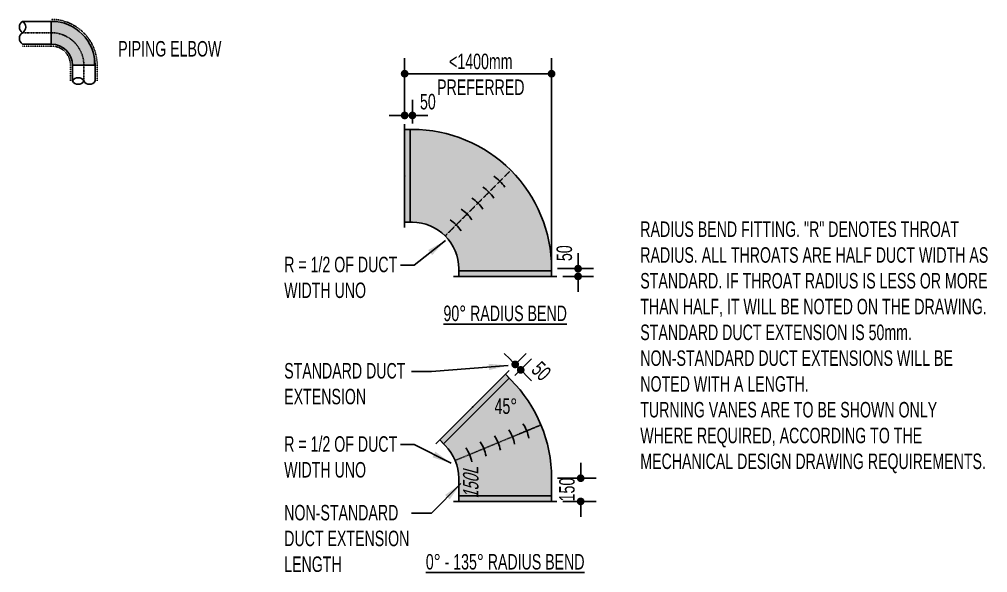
# Model space of a CAD drawing. Header units: millimetres. Extents: x 141 to 153906, y 19826 to 64501.
# Drawn here: x 9944 to 16205, y 36984 to 40560 of the extents above; entities that cross this region are included whole.
import ezdxf
from ezdxf.enums import TextEntityAlignment as Align

# ---------------------------------------------------------------- set-up
doc = ezdxf.new("R2010")
doc.units = ezdxf.units.MM
doc.linetypes.add('Ins', pattern=[1, 0.5, -0.5])
doc.linetypes.add('Vsdd', pattern=[3.55, 1.5, -0.85, 0.35, -0.85])
for name, color, linetype in [('Hvac-Dim', 7, 'Continuous'), ('Hvac-Legend', 7, 'Continuous'), ('Hvac-Notes', 7, 'Continuous'), ('Hvacduct-fa', 82, 'Continuous'), ('Hvacduct-fa-Shading', 83, 'Continuous'), ('Hvacduct-sa', 160, 'Continuous'), ('Hvacduct-sa-Shading', 163, 'Continuous'), ('HvacDuctText', 7, 'Continuous'), ('Hvacpipe', 7, 'Continuous'), ('Hvacpipeins', 7, 'Continuous'), ('Hvacshading', 254, 'Continuous')]:
    doc.layers.add(name, color=color, linetype=linetype)
doc.styles.add('Arial', font='ARIALN.TTF', dxfattribs={"width": 0.8})
doc.styles.add('Arial Narrow_1', font='ARIALN.TTF', dxfattribs={"height": 250})
doc.dimstyles.new('ISO-25', dxfattribs={"dimtxt": 2.5, "dimasz": 2.5, "dimexe": 1.25, "dimexo": 0.625, "dimtad": 1, "dimtxsty": 'Standard', "dimcen": 2.5, "dimadec": 0, "dimazin": 0, "dimtfac": 1, "dimtmove": 0, "dimatfit": 3, "dimfxl": 1, "dimarcsym": 0})
doc.dimstyles.new('Standard 100', dxfattribs={"dimscale": 50, "dimtxt": 2, "dimasz": 1, "dimexe": 2, "dimexo": 0.63, "dimgap": 0.63, "dimtad": 1, "dimdec": 0, "dimrnd": 5, "dimzin": 0, "dimdsep": 46, "dimtxsty": 'Arial', "dimblk": 'DOT', "dimcen": 0.09, "dimclrd": 1, "dimclre": 1, "dimclrt": 256, "dimadec": 0, "dimazin": 0, "dimtfac": 1, "dimtdec": 0, "dimtofl": 0, "dimtmove": 0, "dimatfit": 3, "dimfxl": 1, "dimtolj": 1, "dimtzin": 0, "dimarcsym": 0})

# ---------------------------------------------------------------- blocks, each defined once
blk = doc.blocks.new('6564')
at = {"layer": 'Hvacduct-fa', "color": 8, "linetype": 'Continuous'}
blk.add_arc((-493.9, 106.1), 250, 33.48431, 56.55823, dxfattribs=at)
blk = doc.blocks.new('AC6573')
at = {"layer": 'Hvacduct-fa-Shading', "linetype": 'Continuous'}
blk.add_hatch(color=83, dxfattribs=at).paths.add_polyline_path([(-950, -600), (-950, -650), (-350, -650), (-350, -600, -0.414214), (-50, -300), (0, -300), (0, 300), (-50, 300, 0.414214)])
blk.add_point((-650, -650))
at = {"layer": 'Hvacduct-fa', "color": 8, "linetype": 'Continuous', "flags": 128}
for points in [[(0, 335), (0, 300), (-35, 300), (-35, -300), (0, -300), (0, -335)], [(-315, -650), (-350, -650), (-350, -615), (-950, -615), (-950, -650), (-985, -650)]]:
    blk.add_lwpolyline(points, dxfattribs=at)
at = {"layer": 'Hvacduct-fa', "color": 82, "linetype": 'Continuous', "flags": 128}
blk.add_lwpolyline([(-950, -600), (-950, -650), (-350, -650), (-350, -600, -0.414214), (-50, -300), (0, -300), (0, 300), (-50, 300, 0.414214), (-950, -600)], format="xyb", close=True, dxfattribs=at)
at = {"layer": 'Hvacduct-fa', "color": 8, "linetype": 'Ins', "flags": 128}
blk.add_lwpolyline([(-262.1, -387.9), (-686.4, 36.4)], dxfattribs=at)
at = {"layer": 'Hvacduct-fa', "color": 8, "linetype": 'Continuous', "rotation": 90}
for p in [(-332.8, 282.8), (-262.1, 212.1), (-191.4, 141.4), (-120.7, 70.7), (-50, 0)]:
    blk.add_blockref('6564', p, dxfattribs=at)
blk = doc.blocks.new('_Dot')
at = {"color": 0, "linetype": 'ByBlock', "lineweight": -2}
blk.add_line((-0.5, 0), (-1, 0), dxfattribs=at)
at = {"color": 0, "linetype": 'ByBlock', "const_width": 0.5}
blk.add_lwpolyline([(-0.25, 0, 1), (0.25, 0, 1)], format="xyb", close=True, dxfattribs=at)
blk = doc.blocks.new('*D310')
at = {"layer": 'Defpoints', "color": 0, "transparency": 16777216}
for p in [(13385.6, 40208.8), (12435.6, 39883.7), (13385.6, 38898.7)]:
    blk.add_point(p, dxfattribs=at)
at = {"layer": 'Hvac-Dim', "color": 1, "lineweight": -2, "transparency": 16777216}
for p, q in [((12435.6, 39921.2), (12435.6, 40308.8)), ((13385.6, 38936.2), (13385.6, 40308.8)), ((12485.6, 40208.8), (13335.6, 40208.8))]:
    blk.add_line(p, q, dxfattribs=at)
at = {"layer": 'Hvac-Dim', "color": 1, "lineweight": -2, "transparency": 16777216, "xscale": 50, "yscale": 50, "zscale": 50, "rotation": 180}
blk.add_blockref('_Dot', (12435.6, 40208.8), dxfattribs=at)
at = {"layer": 'Hvac-Dim', "color": 1, "lineweight": -2, "transparency": 16777216, "xscale": 50, "yscale": 50, "zscale": 50}
blk.add_blockref('_Dot', (13385.6, 40208.8), dxfattribs=at)
at = {"layer": 'Hvac-Dim', "transparency": 16777216, "insert": (12928.1, 40205), "char_height": 100, "attachment_point": 5, "style": 'Arial'}
blk.add_mtext('\\A1;\\A1;<1400mm\\PPREFERRED', dxfattribs=at)
blk = doc.blocks.new('*D311')
at = {"layer": 'Defpoints', "color": 0, "transparency": 16777216}
for p in [(12435.6, 39883.7), (12485.6, 39939.1), (12485.6, 39848.7)]:
    blk.add_point(p, dxfattribs=at)
at = {"layer": 'Hvac-Dim', "color": 1, "lineweight": -2, "transparency": 16777216}
for p, q in [((12435.6, 39921.2), (12435.6, 40039.1)), ((12485.6, 39886.2), (12485.6, 40039.1)), ((12385.6, 39939.1), (12335.6, 39939.1)), ((12535.6, 39939.1), (12585.6, 39939.1))]:
    blk.add_line(p, q, dxfattribs=at)
at = {"layer": 'Hvac-Dim', "color": 1, "lineweight": -2, "transparency": 16777216, "xscale": 50, "yscale": 50, "zscale": 50}
blk.add_blockref('_Dot', (12435.6, 39939.1), dxfattribs=at)
at = {"layer": 'Hvac-Dim', "color": 1, "lineweight": -2, "transparency": 16777216, "xscale": 50, "yscale": 50, "zscale": 50, "rotation": 180}
blk.add_blockref('_Dot', (12485.6, 39939.1), dxfattribs=at)
at = {"layer": 'Hvac-Dim', "transparency": 16777216, "insert": (12585.6, 40027.6), "char_height": 100, "attachment_point": 5, "style": 'Arial'}
blk.add_mtext('\\A1;50', dxfattribs=at)
blk = doc.blocks.new('*D312')
at = {"layer": 'Defpoints', "color": 0, "transparency": 16777216}
for p in [(13385.6, 38948.7), (13556.9, 38948.7), (13420.6, 38898.7)]:
    blk.add_point(p, dxfattribs=at)
at = {"layer": 'Hvac-Dim', "color": 1, "lineweight": -2, "transparency": 16777216}
for p, q in [((13556.9, 38998.7), (13556.9, 39048.7)), ((13423.1, 38948.7), (13656.9, 38948.7)), ((13458.1, 38898.7), (13656.9, 38898.7)), ((13556.9, 38848.7), (13556.9, 38798.7))]:
    blk.add_line(p, q, dxfattribs=at)
at = {"layer": 'Hvac-Dim', "color": 1, "lineweight": -2, "transparency": 16777216, "xscale": 50, "yscale": 50, "zscale": 50}
for p, rotation in [((13556.9, 38948.7), 270), ((13556.9, 38898.7), 90)]:
    blk.add_blockref('_Dot', p, dxfattribs=dict(at, rotation=rotation))
at = {"layer": 'Hvac-Dim', "transparency": 16777216, "insert": (13468.3, 39048.7), "char_height": 100, "attachment_point": 5, "rotation": 90, "style": 'Arial'}
blk.add_mtext('\\A1;50', dxfattribs=at)
blk = doc.blocks.new('*D317')
at = {"layer": 'Defpoints', "color": 0, "transparency": 16777216}
for p in [(13111.4, 38290.5), (13185.9, 38294.3), (13122, 38230.4)]:
    blk.add_point(p, dxfattribs=at)
at = {"layer": 'Hvac-Dim', "color": 1, "lineweight": -2, "transparency": 16777216}
for p, q in [((13115.2, 38365.1), (13079.8, 38400.4)), ((13137.9, 38317), (13221.3, 38400.4)), ((13148.5, 38256.9), (13256.6, 38365.1)), ((13221.3, 38259), (13256.6, 38223.6))]:
    blk.add_line(p, q, dxfattribs=at)
at = {"layer": 'Hvac-Dim', "color": 1, "lineweight": -2, "transparency": 16777216, "xscale": 50, "yscale": 50, "zscale": 50}
for p, rotation in [((13150.5, 38329.7), 315.000000000003), ((13185.9, 38294.3), 135.000000000003)]:
    blk.add_blockref('_Dot', p, dxfattribs=dict(at, rotation=rotation))
at = {"layer": 'Hvac-Dim', "transparency": 16777216, "insert": (13319.2, 38286.2), "char_height": 100, "attachment_point": 5, "rotation": 315, "style": 'Arial'}
blk.add_mtext('\\A1;50', dxfattribs=at)
blk = doc.blocks.new('6AE4')
at = {"layer": 'Hvacduct-sa', "color": 8, "linetype": 'Continuous'}
blk.add_arc((-366.9, -285.7), 250, 55.98431, 79.05823, dxfattribs=at)
blk = doc.blocks.new('*D347')
at = {"layer": 'Defpoints', "color": 0, "transparency": 16777216}
for p in [(13385.6, 37594), (13573.8, 37594), (13420.6, 37444)]:
    blk.add_point(p, dxfattribs=at)
at = {"layer": 'Hvac-Dim', "color": 1, "lineweight": -2, "transparency": 16777216}
for p, q in [((13573.8, 37644), (13573.8, 37694)), ((13423.1, 37594), (13673.8, 37594)), ((13458.1, 37444), (13673.8, 37444)), ((13573.8, 37394), (13573.8, 37344))]:
    blk.add_line(p, q, dxfattribs=at)
at = {"layer": 'Hvac-Dim', "color": 1, "lineweight": -2, "transparency": 16777216, "xscale": 50, "yscale": 50, "zscale": 50}
for p, rotation in [((13573.8, 37594), 270), ((13573.8, 37444), 90)]:
    blk.add_blockref('_Dot', p, dxfattribs=dict(at, rotation=rotation))
at = {"layer": 'Hvac-Dim', "transparency": 16777216, "insert": (13485.3, 37520.7), "char_height": 100, "attachment_point": 5, "rotation": 90, "style": 'Arial'}
blk.add_mtext('\\A1;150', dxfattribs=at)

msp = doc.modelspace()

# ---------------------------------------------------------------- hatches: boundary and pattern name
at = {"layer": 'Hvacduct-sa-Shading', "linetype": 'Continuous'}
msp.add_hatch(color=163, dxfattribs=at).paths.add_polyline_path([(13122, 38230.4), (13086.6, 38265.8), (12662.4, 37841.5), (12697.7, 37806.2, -0.198912), (12785.6, 37594), (12785.6, 37444), (13385.6, 37444), (13385.6, 37594, 0.198912)])

# ---------------------------------------------------------------- linework, layer by layer
msp.add_point((12874.5, 38053.6, 635))
at = {"layer": 'Hvacduct-sa', "color": 8, "linetype": 'Continuous', "elevation": 635, "flags": 128}
for points in [[(12637.6, 37816.8), (12662.4, 37841.5), (12687.1, 37816.8), (13111.4, 38241), (13086.6, 38265.8), (13111.4, 38290.5)], [(13420.6, 37444), (13385.6, 37444), (13385.6, 37479), (12785.6, 37479), (12785.6, 37444), (12750.6, 37444)]]:
    msp.add_lwpolyline(points, dxfattribs=at)
at = {"layer": 'Hvacduct-sa', "color": 160, "linetype": 'Continuous', "elevation": 635, "flags": 128}
msp.add_lwpolyline([(13122, 38230.4), (13086.6, 38265.8), (12662.4, 37841.5), (12697.7, 37806.2, -0.198912), (12785.6, 37594), (12785.6, 37444), (13385.6, 37444), (13385.6, 37594, 0.198912), (13122, 38230.4)], format="xyb", close=True, dxfattribs=at)
at = {"layer": 'Hvacduct-sa', "color": 8, "linetype": 'Ins', "elevation": 635, "flags": 128}
msp.add_lwpolyline([(12762.7, 37708.8), (13317.1, 37938.4)], dxfattribs=at)
at = {"layer": 'Hvacpipe', "color": 84, "linetype": 'Continuous'}
for p, q in [((10150.5, 40547.4, 73.4), (9965.1, 40547.4, 73.4)), ((10150.5, 40547.4, 73.4), (10150.5, 40400.7, 73.4)), ((10150.5, 40400.7, 73.4), (10150.5, 40547.4, 73.4)), ((9965.1, 40400.7, 73.4), (10150.5, 40400.7, 73.4)), ((10434.5, 40263.4, 73.4), (10287.7, 40263.4, 73.4)), ((10287.7, 40263.4, 73.4), (10287.7, 40161.8, 73.4)), ((10287.7, 40263.4, 73.4), (10434.5, 40263.4, 73.4)), ((10434.5, 40161.8, 73.4), (10434.5, 40263.4, 73.4))]:
    msp.add_line(p, q, dxfattribs=at)
at = {"layer": 'Hvacpipe', "color": 8, "linetype": 'Vsdd'}
for p, q in [((10150.5, 40474.1, 73.4), (9965.1, 40474.1, 73.4)), ((10361.1, 40263.4, 73.4), (10361.1, 40161.8, 73.4))]:
    msp.add_line(p, q, dxfattribs=at)
at = {"layer": 'Hvacpipe', "color": 84, "linetype": 'Continuous'}
for centre, radius, start, end in [((9986.8, 40510.7, 73.4), 42.6, 120.57136, 239.42864), ((9943.4, 40510.7, 73.4), 42.6, 300.57136, 59.42864), ((10150.5, 40263.4, 73.4), 284, 0, 90), ((9986.8, 40437.4, 73.4), 42.6, 120.57136, 239.42864), ((10150.5, 40263.4, 73.4), 137.2, 0, 90), ((10324.4, 40140.1, 73.4), 42.6, 30.57136, 149.42864), ((10324.4, 40183.5, 73.4), 42.6, 210.57136, 329.42864), ((10397.8, 40183.5, 73.4), 42.6, 210.57136, 329.42864)]:
    msp.add_arc(centre, radius, start, end, dxfattribs=at)
at = {"layer": 'Hvacpipe', "color": 8, "linetype": 'Vsdd'}
msp.add_arc((10150.5, 40263.4, 73.4), 210.6, 0, 90, dxfattribs=at)
at = {"layer": 'Hvacpipe', "color": 84, "linetype": 'Continuous'}
msp.add_point((10150.5, 40474.1, 73.4), dxfattribs=at)
msp.add_point((10150.5, 40474.1, 73.4), dxfattribs=at)
at = {"layer": 'Hvacpipeins', "color": 230, "linetype": 'Ins'}
for p, q in [((9965.1, 40387.9, 73.4), (10150.5, 40387.9, 73.4)), ((10275, 40263.4, 73.4), (10275, 40161.8, 73.4)), ((10447.2, 40161.8, 73.4), (10447.2, 40263.4, 73.4))]:
    msp.add_line(p, q, dxfattribs=at)
for radius in [296.7, 124.5]:
    msp.add_arc((10150.5, 40263.4, 73.4), radius, 0, 90, dxfattribs=at)
at = {"layer": 'Hvacshading', "color": 83, "linetype": 'Continuous'}
for points in [[(10150.5, 40400.7, 73.4), (10150.5, 40547.4, 73.4), (10156.3, 40400.6, 73.4)], [(10156.3, 40400.6, 73.4), (10150.5, 40547.4, 73.4), (10156.3, 40547.3, 73.4)], [(10156.3, 40400.6, 73.4), (10156.3, 40547.3, 73.4), (10158.9, 40400.4, 73.4)], [(10158.9, 40400.4, 73.4), (10156.3, 40547.3, 73.4), (10158.9, 40547.3, 73.4)], [(10158.9, 40400.4, 73.4), (10158.9, 40547.3, 73.4), (10162.1, 40400.2, 73.4)], [(10162.1, 40400.2, 73.4), (10158.9, 40547.3, 73.4), (10162.1, 40547.2, 73.4)], [(10162.1, 40400.2, 73.4), (10162.1, 40547.2, 73.4), (10167.3, 40399.6, 73.4)], [(10167.3, 40399.6, 73.4), (10162.1, 40547.2, 73.4), (10167.3, 40546.9, 73.4)], [(10167.3, 40399.6, 73.4), (10167.3, 40546.9, 73.4), (10167.9, 40399.6, 73.4)], [(10167.9, 40399.6, 73.4), (10167.3, 40546.9, 73.4), (10167.9, 40546.9, 73.4)], [(10167.9, 40399.6, 73.4), (10167.9, 40546.9, 73.4), (10173.7, 40398.7, 73.4)], [(10173.7, 40398.7, 73.4), (10167.9, 40546.9, 73.4), (10173.7, 40546.5, 73.4)], [(10173.7, 40398.7, 73.4), (10173.7, 40546.5, 73.4), (10175.7, 40398.3, 73.4)], [(10175.7, 40398.3, 73.4), (10173.7, 40546.5, 73.4), (10175.7, 40546.3, 73.4)], [(10175.7, 40398.3, 73.4), (10175.7, 40546.3, 73.4), (10179.4, 40397.6, 73.4)], [(10179.4, 40397.6, 73.4), (10175.7, 40546.3, 73.4), (10179.4, 40545.9, 73.4)], [(10179.4, 40397.6, 73.4), (10179.4, 40545.9, 73.4), (10184.1, 40396.5, 73.4)], [(10184.1, 40396.5, 73.4), (10179.4, 40545.9, 73.4), (10184.1, 40545.4, 73.4)], [(10184.1, 40396.5, 73.4), (10184.1, 40545.4, 73.4), (10185.1, 40396.2, 73.4)], [(10185.1, 40396.2, 73.4), (10184.1, 40545.4, 73.4), (10185.1, 40545.3, 73.4)], [(10185.1, 40396.2, 73.4), (10185.1, 40545.3, 73.4), (10190.7, 40394.7, 73.4)], [(10190.7, 40394.7, 73.4), (10185.1, 40545.3, 73.4), (10190.7, 40544.6, 73.4)], [(10190.7, 40394.7, 73.4), (10190.7, 40544.6, 73.4), (10192.4, 40394.1, 73.4)], [(10192.4, 40394.1, 73.4), (10190.7, 40544.6, 73.4), (10192.4, 40544.3, 73.4)], [(10192.4, 40394.1, 73.4), (10192.4, 40544.3, 73.4), (10196.2, 40392.8, 73.4)], [(10196.2, 40392.8, 73.4), (10192.4, 40544.3, 73.4), (10196.2, 40543.7, 73.4)], [(10196.2, 40392.8, 73.4), (10196.2, 40543.7, 73.4), (10200.7, 40391.1, 73.4)], [(10200.7, 40391.1, 73.4), (10196.2, 40543.7, 73.4), (10200.7, 40543, 73.4)], [(10200.7, 40391.1, 73.4), (10200.7, 40543, 73.4), (10201.7, 40390.8, 73.4)], [(10201.7, 40390.8, 73.4), (10200.7, 40543, 73.4), (10201.7, 40542.8, 73.4)], [(10201.7, 40390.8, 73.4), (10201.7, 40542.8, 73.4), (10207, 40388.5, 73.4)], [(10207, 40388.5, 73.4), (10201.7, 40542.8, 73.4), (10207, 40541.7, 73.4)], [(10207, 40388.5, 73.4), (10207, 40541.7, 73.4), (10209, 40387.6, 73.4)], [(10209, 40387.6, 73.4), (10207, 40541.7, 73.4), (10209, 40541.3, 73.4)], [(10209, 40387.6, 73.4), (10209, 40541.3, 73.4), (10212.3, 40386, 73.4)], [(10212.3, 40386, 73.4), (10209, 40541.3, 73.4), (10212.3, 40540.6, 73.4)], [(10212.3, 40386, 73.4), (10212.3, 40540.6, 73.4), (10217.2, 40383.4, 73.4)], [(10217.2, 40383.4, 73.4), (10212.3, 40540.6, 73.4), (10217.2, 40539.5, 73.4)], [(10217.2, 40383.4, 73.4), (10217.2, 40539.5, 73.4), (10217.4, 40383.2, 73.4)], [(10217.4, 40383.2, 73.4), (10217.2, 40539.5, 73.4), (10217.4, 40539.4, 73.4)], [(10217.4, 40383.2, 73.4), (10217.4, 40539.4, 73.4), (10222.5, 40380.3, 73.4)], [(10222.5, 40380.3, 73.4), (10217.4, 40539.4, 73.4), (10222.5, 40538.1, 73.4)], [(10222.5, 40380.3, 73.4), (10222.5, 40538.1, 73.4), (10225.4, 40378.4, 73.4)], [(10225.4, 40378.4, 73.4), (10222.5, 40538.1, 73.4), (10225.4, 40537.4, 73.4)], [(10225.4, 40378.4, 73.4), (10225.4, 40537.4, 73.4), (10227.4, 40377.1, 73.4)], [(10227.4, 40377.1, 73.4), (10225.4, 40537.4, 73.4), (10227.4, 40536.8, 73.4)], [(10227.4, 40377.1, 73.4), (10227.4, 40536.8, 73.4), (10232.1, 40373.8, 73.4)], [(10232.1, 40373.8, 73.4), (10227.4, 40536.8, 73.4), (10232.1, 40535.4, 73.4)], [(10232.1, 40373.8, 73.4), (10232.1, 40535.4, 73.4), (10233.4, 40372.7, 73.4)], [(10233.4, 40372.7, 73.4), (10232.1, 40535.4, 73.4), (10233.4, 40535.1, 73.4)], [(10233.4, 40372.7, 73.4), (10233.4, 40535.1, 73.4), (10236.7, 40370.2, 73.4)], [(10236.7, 40370.2, 73.4), (10233.4, 40535.1, 73.4), (10236.7, 40534, 73.4)], [(10236.7, 40370.2, 73.4), (10236.7, 40534, 73.4), (10241.2, 40366.5, 73.4)], [(10241.2, 40366.5, 73.4), (10236.7, 40534, 73.4), (10241.2, 40532.6, 73.4)], [(10241.2, 40366.5, 73.4), (10241.2, 40532.6, 73.4), (10241.5, 40366.2, 73.4)], [(10241.5, 40366.2, 73.4), (10241.2, 40532.6, 73.4), (10241.5, 40532.5, 73.4)], [(10241.5, 40366.2, 73.4), (10241.5, 40532.5, 73.4), (10245.5, 40362.5, 73.4)], [(10245.5, 40362.5, 73.4), (10241.5, 40532.5, 73.4), (10245.5, 40531.1, 73.4)], [(10245.5, 40362.5, 73.4), (10245.5, 40531.1, 73.4), (10249.4, 40358.6, 73.4)], [(10249.4, 40358.6, 73.4), (10245.5, 40531.1, 73.4), (10249.4, 40529.7, 73.4)], [(10249.4, 40358.6, 73.4), (10249.4, 40529.7, 73.4), (10249.6, 40358.4, 73.4)], [(10249.6, 40358.4, 73.4), (10249.4, 40529.7, 73.4), (10249.6, 40529.6, 73.4)], [(10249.6, 40358.4, 73.4), (10249.6, 40529.6, 73.4), (10253.5, 40354.1, 73.4)], [(10253.5, 40354.1, 73.4), (10249.6, 40529.6, 73.4), (10253.5, 40528.1, 73.4)], [(10253.5, 40354.1, 73.4), (10253.5, 40528.1, 73.4), (10257.2, 40349.7, 73.4)], [(10257.2, 40349.7, 73.4), (10253.5, 40528.1, 73.4), (10257.2, 40526.6, 73.4)], [(10257.2, 40349.7, 73.4), (10257.2, 40526.6, 73.4), (10257.3, 40349.7, 73.4)], [(10257.3, 40349.7, 73.4), (10257.2, 40526.6, 73.4), (10257.3, 40526.6, 73.4)], [(10257.3, 40349.7, 73.4), (10257.3, 40526.6, 73.4), (10260.8, 40345, 73.4)], [(10260.8, 40345, 73.4), (10257.3, 40526.6, 73.4), (10260.8, 40525.1, 73.4)], [(10260.8, 40345, 73.4), (10260.8, 40525.1, 73.4), (10264.2, 40340.3, 73.4)], [(10264.2, 40340.3, 73.4), (10260.8, 40525.1, 73.4), (10264.2, 40523.7, 73.4)], [(10264.2, 40340.3, 73.4), (10264.2, 40523.7, 73.4), (10265, 40339.1, 73.4)], [(10265, 40339.1, 73.4), (10264.2, 40523.7, 73.4), (10265, 40523.3, 73.4)], [(10265, 40339.1, 73.4), (10265, 40523.3, 73.4), (10267.4, 40335.4, 73.4)], [(10267.4, 40335.4, 73.4), (10265, 40523.3, 73.4), (10267.4, 40522.2, 73.4)], [(10267.4, 40335.4, 73.4), (10267.4, 40522.2, 73.4), (10270.3, 40330.4, 73.4)], [(10270.3, 40330.4, 73.4), (10267.4, 40522.2, 73.4), (10270.3, 40520.9, 73.4)], [(10270.3, 40330.4, 73.4), (10270.3, 40520.9, 73.4), (10272.6, 40326, 73.4)], [(10272.6, 40326, 73.4), (10270.3, 40520.9, 73.4), (10272.6, 40519.8, 73.4)], [(10272.6, 40326, 73.4), (10272.6, 40519.8, 73.4), (10273, 40325.2, 73.4)], [(10273, 40325.2, 73.4), (10272.6, 40519.8, 73.4), (10273, 40519.6, 73.4)], [(10273, 40325.2, 73.4), (10273, 40519.6, 73.4), (10275.6, 40320, 73.4)], [(10275.6, 40320, 73.4), (10273, 40519.6, 73.4), (10275.6, 40518.4, 73.4)], [(10275.6, 40320, 73.4), (10275.6, 40518.4, 73.4), (10277.8, 40314.6, 73.4)], [(10277.8, 40314.6, 73.4), (10275.6, 40518.4, 73.4), (10277.8, 40517.3, 73.4)], [(10277.8, 40314.6, 73.4), (10277.8, 40517.3, 73.4), (10279.9, 40309.2, 73.4)], [(10279.9, 40309.2, 73.4), (10277.8, 40517.3, 73.4), (10279.9, 40516.2, 73.4)], [(10279.9, 40309.2, 73.4), (10279.9, 40516.2, 73.4), (10280.2, 40308.3, 73.4)], [(10280.2, 40308.3, 73.4), (10279.9, 40516.2, 73.4), (10280.2, 40516.1, 73.4)], [(10280.2, 40308.3, 73.4), (10280.2, 40516.1, 73.4), (10281.7, 40303.6, 73.4)], [(10281.7, 40303.6, 73.4), (10280.2, 40516.1, 73.4), (10281.7, 40515.3, 73.4)], [(10281.7, 40303.6, 73.4), (10281.7, 40515.3, 73.4), (10283.3, 40298, 73.4)], [(10283.3, 40298, 73.4), (10281.7, 40515.3, 73.4), (10283.3, 40514.4, 73.4)], [(10283.3, 40298, 73.4), (10283.3, 40514.4, 73.4), (10284.7, 40292.3, 73.4)], [(10284.7, 40292.3, 73.4), (10283.3, 40514.4, 73.4), (10284.7, 40513.7, 73.4)], [(10284.7, 40292.3, 73.4), (10284.7, 40513.7, 73.4), (10285.8, 40286.6, 73.4)], [(10285.8, 40286.6, 73.4), (10284.7, 40513.7, 73.4), (10285.8, 40513.1, 73.4)], [(10285.8, 40286.6, 73.4), (10285.8, 40513.1, 73.4), (10286.6, 40280.9, 73.4)], [(10286.6, 40280.9, 73.4), (10285.8, 40513.1, 73.4), (10286.6, 40512.7, 73.4)], [(10286.6, 40280.9, 73.4), (10286.6, 40512.7, 73.4), (10287.2, 40275.1, 73.4)], [(10287.2, 40275.1, 73.4), (10286.6, 40512.7, 73.4), (10287.2, 40512.3, 73.4)], [(10287.2, 40275.1, 73.4), (10287.2, 40512.3, 73.4), (10287.6, 40269.3, 73.4)], [(10287.6, 40269.3, 73.4), (10287.2, 40512.3, 73.4), (10287.6, 40512.1, 73.4)], [(10287.6, 40269.3, 73.4), (10287.6, 40512.1, 73.4), (10287.6, 40269.3, 73.4)], [(10287.6, 40269.3, 73.4), (10287.6, 40512.1, 73.4), (10287.6, 40512.1, 73.4)], [(10287.6, 40269.3, 73.4), (10287.6, 40512.1, 73.4), (10287.7, 40263.4, 73.4)], [(10287.7, 40263.4, 73.4), (10287.6, 40512.1, 73.4), (10287.7, 40512.1, 73.4)], [(10287.7, 40263.4, 73.4), (10287.7, 40512.1, 73.4), (10294.9, 40263.4, 73.4)], [(10294.9, 40263.4, 73.4), (10287.7, 40512.1, 73.4), (10294.9, 40508, 73.4)], [(10294.9, 40263.4, 73.4), (10294.9, 40508, 73.4), (10302.1, 40263.4, 73.4)], [(10302.1, 40263.4, 73.4), (10294.9, 40508, 73.4), (10302.1, 40503.6, 73.4)], [(10302.1, 40263.4, 73.4), (10302.1, 40503.6, 73.4), (10309.2, 40263.4, 73.4)], [(10309.2, 40263.4, 73.4), (10302.1, 40503.6, 73.4), (10309.2, 40499, 73.4)], [(10309.2, 40263.4, 73.4), (10309.2, 40499, 73.4), (10316.1, 40263.4, 73.4)], [(10316.1, 40263.4, 73.4), (10309.2, 40499, 73.4), (10316.1, 40494.2, 73.4)], [(10316.1, 40263.4, 73.4), (10316.1, 40494.2, 73.4), (10322.8, 40263.4, 73.4)], [(10322.8, 40263.4, 73.4), (10316.1, 40494.2, 73.4), (10322.8, 40489.2, 73.4)], [(10322.8, 40263.4, 73.4), (10322.8, 40489.2, 73.4), (10329.4, 40263.4, 73.4)], [(10329.4, 40263.4, 73.4), (10322.8, 40489.2, 73.4), (10329.4, 40484, 73.4)], [(10329.4, 40263.4, 73.4), (10329.4, 40484, 73.4), (10335.9, 40263.4, 73.4)], [(10335.9, 40263.4, 73.4), (10329.4, 40484, 73.4), (10335.9, 40478.6, 73.4)], [(10335.9, 40263.4, 73.4), (10335.9, 40478.6, 73.4), (10342.2, 40263.4, 73.4)], [(10342.2, 40263.4, 73.4), (10335.9, 40478.6, 73.4), (10342.2, 40473, 73.4)], [(10342.2, 40263.4, 73.4), (10342.2, 40473, 73.4), (10348.3, 40263.4, 73.4)], [(10348.3, 40263.4, 73.4), (10342.2, 40473, 73.4), (10348.3, 40467.2, 73.4)], [(10348.3, 40263.4, 73.4), (10348.3, 40467.2, 73.4), (10354.3, 40263.4, 73.4)], [(10354.3, 40263.4, 73.4), (10348.3, 40467.2, 73.4), (10354.3, 40461.3, 73.4)], [(10354.3, 40263.4, 73.4), (10354.3, 40461.3, 73.4), (10360, 40263.4, 73.4)], [(10360, 40263.4, 73.4), (10354.3, 40461.3, 73.4), (10360, 40455.1, 73.4)], [(10360, 40263.4, 73.4), (10360, 40455.1, 73.4), (10365.6, 40263.4, 73.4)], [(10365.6, 40263.4, 73.4), (10360, 40455.1, 73.4), (10365.6, 40448.8, 73.4)], [(10365.6, 40263.4, 73.4), (10365.6, 40448.8, 73.4), (10371, 40263.4, 73.4)], [(10371, 40263.4, 73.4), (10365.6, 40448.8, 73.4), (10371, 40442.4, 73.4)], [(10371, 40263.4, 73.4), (10371, 40442.4, 73.4), (10376.2, 40263.4, 73.4)], [(10376.2, 40263.4, 73.4), (10371, 40442.4, 73.4), (10376.2, 40435.8, 73.4)], [(10376.2, 40263.4, 73.4), (10376.2, 40435.8, 73.4), (10381.2, 40263.4, 73.4)], [(10381.2, 40263.4, 73.4), (10376.2, 40435.8, 73.4), (10381.2, 40429, 73.4)], [(10381.2, 40263.4, 73.4), (10381.2, 40429, 73.4), (10386, 40263.4, 73.4)], [(10386, 40263.4, 73.4), (10381.2, 40429, 73.4), (10386, 40422.1, 73.4)], [(10386, 40263.4, 73.4), (10386, 40422.1, 73.4), (10390.6, 40263.4, 73.4)], [(10390.6, 40263.4, 73.4), (10386, 40422.1, 73.4), (10390.6, 40415, 73.4)], [(10390.6, 40263.4, 73.4), (10390.6, 40415, 73.4), (10395, 40263.4, 73.4)], [(10395, 40263.4, 73.4), (10390.6, 40415, 73.4), (10395, 40407.9, 73.4)], [(10395, 40263.4, 73.4), (10395, 40407.9, 73.4), (10399.2, 40263.4, 73.4)], [(10399.2, 40263.4, 73.4), (10395, 40407.9, 73.4), (10399.2, 40400.5, 73.4)], [(10399.2, 40263.4, 73.4), (10399.2, 40400.5, 73.4), (10403.2, 40263.4, 73.4)], [(10403.2, 40263.4, 73.4), (10399.2, 40400.5, 73.4), (10403.2, 40393.1, 73.4)], [(10403.2, 40263.4, 73.4), (10403.2, 40393.1, 73.4), (10406.9, 40263.4, 73.4)], [(10406.9, 40263.4, 73.4), (10403.2, 40393.1, 73.4), (10406.9, 40385.6, 73.4)], [(10406.9, 40263.4, 73.4), (10406.9, 40385.6, 73.4), (10410.4, 40263.4, 73.4)], [(10410.4, 40263.4, 73.4), (10406.9, 40385.6, 73.4), (10410.4, 40377.9, 73.4)], [(10410.4, 40263.4, 73.4), (10410.4, 40377.9, 73.4), (10413.7, 40263.4, 73.4)], [(10413.7, 40263.4, 73.4), (10410.4, 40377.9, 73.4), (10413.7, 40370.2, 73.4)], [(10413.7, 40263.4, 73.4), (10413.7, 40370.2, 73.4), (10416.7, 40263.4, 73.4)], [(10416.7, 40263.4, 73.4), (10413.7, 40370.2, 73.4), (10416.7, 40362.3, 73.4)], [(10416.7, 40263.4, 73.4), (10416.7, 40362.3, 73.4), (10419.5, 40263.4, 73.4)], [(10419.5, 40263.4, 73.4), (10416.7, 40362.3, 73.4), (10419.5, 40354.4, 73.4)], [(10419.5, 40263.4, 73.4), (10419.5, 40354.4, 73.4), (10422.1, 40263.4, 73.4)], [(10422.1, 40263.4, 73.4), (10419.5, 40354.4, 73.4), (10422.1, 40346.4, 73.4)], [(10422.1, 40263.4, 73.4), (10422.1, 40346.4, 73.4), (10424.5, 40263.4, 73.4)], [(10424.5, 40263.4, 73.4), (10422.1, 40346.4, 73.4), (10424.5, 40338.3, 73.4)], [(10424.5, 40263.4, 73.4), (10424.5, 40338.3, 73.4), (10426.6, 40263.4, 73.4)], [(10426.6, 40263.4, 73.4), (10424.5, 40338.3, 73.4), (10426.6, 40330.1, 73.4)], [(10426.6, 40263.4, 73.4), (10426.6, 40330.1, 73.4), (10428.4, 40263.4, 73.4)], [(10428.4, 40263.4, 73.4), (10426.6, 40330.1, 73.4), (10428.4, 40321.9, 73.4)], [(10428.4, 40263.4, 73.4), (10428.4, 40321.9, 73.4), (10430, 40263.4, 73.4)], [(10430, 40263.4, 73.4), (10428.4, 40321.9, 73.4), (10430, 40313.7, 73.4)], [(10430, 40263.4, 73.4), (10430, 40313.7, 73.4), (10431.4, 40263.4, 73.4)], [(10431.4, 40263.4, 73.4), (10430, 40313.7, 73.4), (10431.4, 40305.4, 73.4)], [(10431.4, 40263.4, 73.4), (10431.4, 40305.4, 73.4), (10432.5, 40263.4, 73.4)], [(10432.5, 40263.4, 73.4), (10431.4, 40305.4, 73.4), (10432.5, 40297, 73.4)], [(10432.5, 40263.4, 73.4), (10432.5, 40297, 73.4), (10433.4, 40263.4, 73.4)], [(10433.4, 40263.4, 73.4), (10432.5, 40297, 73.4), (10433.4, 40288.7, 73.4)], [(10433.4, 40263.4, 73.4), (10433.4, 40288.7, 73.4), (10434, 40263.4, 73.4)], [(10434, 40263.4, 73.4), (10433.4, 40288.7, 73.4), (10434, 40280.3, 73.4)], [(10434, 40263.4, 73.4), (10434, 40280.3, 73.4), (10434.4, 40263.4, 73.4)], [(10434.4, 40263.4, 73.4), (10434, 40280.3, 73.4), (10434.4, 40271.9, 73.4)], [(10434.4, 40263.4, 73.4), (10434.4, 40271.9, 73.4), (10434.5, 40263.4, 73.4)]]:
    msp.add_solid(points, dxfattribs=at)

# ---------------------------------------------------------------- block references
at = {"layer": 'Hvacduct-fa', "color": 82, "linetype": 'Continuous', "rotation": 270}
msp.add_blockref('AC6573', (13085.6, 38898.7, 635), dxfattribs=at)
at = {"layer": 'Hvacduct-sa', "color": 8, "linetype": 'Continuous', "rotation": 315}
for p in [(13455.1, 37747.1, 635), (13362.7, 37708.8, 635), (13178, 37632.3, 635), (13270.4, 37670.6, 635), (13085.6, 37594, 635)]:
    msp.add_blockref('6AE4', p, dxfattribs=at)

# ---------------------------------------------------------------- texts
at = {"layer": 'Hvac-Legend', "char_height": 100, "attachment_point": 5, "style": 'Arial Narrow_1'}
for s, insert, width in [('\\L\\W0.8;90%%D RADIUS BEND', (13085.6, 38659.1, 635), 1223.473), ('\\L\\W0.8;0%%D - 135%%D RADIUS BEND', (13085.6, 37052.9, 635), 1308.741)]:
    msp.add_mtext(s, dxfattribs=dict(at, insert=insert, width=width))
at = {"layer": 'Hvac-Notes', "style": 'Arial Narrow_1', "width": 0.8}
msp.add_text('PIPING ELBOW', height=100, dxfattribs=at).set_placement((10583.4, 40320, 73.4))
at = {"layer": 'Hvac-Notes', "char_height": 100, "attachment_point": 1, "style": 'Arial Narrow_1'}
for s, insert, width in [('\\W0.8;RADIUS BEND FITTING. "R" DENOTES THROAT RADIUS. ALL THROATS ARE HALF DUCT WIDTH AS STANDARD. IF THROAT RADIUS IS LESS OR MORE THAN HALF, IT WILL BE NOTED ON THE DRAWING. STANDARD DUCT EXTENSION IS 50mm. NON-STANDARD DUCT EXTENSIONS WILL BE NOTED WITH A LENGTH.\\PTURNING VANES ARE TO BE SHOWN ONLY WHERE REQUIRED, ACCORDING TO THE MECHANICAL DESIGN DRAWING REQUIREMENTS.', (13959.3, 39253.8), 2249.962), ('\\W0.8;R = 1/2 OF DUCT WIDTH UNO', (11656.7, 39025.7, 635), 762.769), ('\\W0.8;STANDARD DUCT EXTENSION', (11656.7, 38338.5, 635), 809.083), ('\\W0.8;R = 1/2 OF DUCT WIDTH UNO', (11656.7, 37865.2, 635), 762.769), ('\\W0.8;NON-STANDARD DUCT EXTENSION\\PLENGTH', (11656.7, 37421.4, 635), 809.083)]:
    msp.add_mtext(s, dxfattribs=dict(at, insert=insert, width=width))
at = {"layer": 'HvacDuctText', "style": 'Arial Narrow_1', "width": 0.8}
msp.add_text('45%%d', height=100, dxfattribs=at).set_placement((13090, 38059.7, 635), align=Align.MIDDLE)
at = {"layer": 'HvacDuctText', "linetype": 'Continuous', "style": 'Arial Narrow_1', "oblique": 15, "width": 0.8}
msp.add_text('150L', height=100, rotation=90, dxfattribs=at).set_placement((12862.9, 37565.5), align=Align.MIDDLE)

# ---------------------------------------------------------------- dimensions: what is measured, and where the dimension line sits
at = {"layer": 'Hvac-Dim'}
dim = msp.add_linear_dim(base=(13385.6, 40208.8, 635), p1=(12435.6, 39883.7, 635), p2=(13385.6, 38898.7, 635), text='\\A1;<1400mm\\PPREFERRED', dimstyle='Standard 100', override={"dimexo": 0.75, "dimgap": 0.75, "dimblk1": 'Dot', "dimblk2": 'Dot', "dimsah": 1, "dimtmove": 1}, dxfattribs=at)
dim.commit()
dim.dimension.update_dxf_attribs({"geometry": '*D310', "text_midpoint": (12928.1, 40034, 635), "dimtype": 160})
dim = msp.add_linear_dim(base=(12485.6, 39939.1, 635), p1=(12435.6, 39883.7, 635), p2=(12485.6, 39848.7, 635), dimstyle='Standard 100', override={"dimexo": 0.75, "dimgap": 0.75, "dimblk1": 'Dot', "dimblk2": 'Dot', "dimsah": 1, "dimtmove": 1}, dxfattribs=at)
dim.commit()
dim.dimension.update_dxf_attribs({"geometry": '*D311', "text_midpoint": (12585.6, 39939.1, 635), "dimtype": 160})
for base, p1, p2, angle, picture, middle in [((13556.9, 38948.7, 635), (13420.6, 38898.7, 635), (13385.6, 38948.7, 635), 90, '*D312', (13556.9, 39048.7, 635)), ((13185.9, 38294.3, 635), (13111.4, 38290.5, 635), (13122, 38230.4, 635), 315, '*D317', (13256.6, 38223.6, 635)), ((13573.8, 37594), (13420.6, 37444, 635), (13385.6, 37594, 635), 90, '*D347', (13573.8, 37520.7))]:
    dim = msp.add_linear_dim(base=base, p1=p1, p2=p2, angle=angle, dimstyle='Standard 100', override={"dimexo": 0.75, "dimgap": 0.75, "dimblk1": 'Dot', "dimblk2": 'Dot', "dimsah": 1, "dimtmove": 1}, dxfattribs=at)
    dim.commit()
    dim.dimension.update_dxf_attribs({"geometry": picture, "text_midpoint": middle, "dimtype": 160})

# ---------------------------------------------------------------- leaders
at = {"layer": 'Hvac-Notes'}
for points in [[(12698.6, 39129.9, 635), (12497.9, 38972, 635), (12407.7, 38972, 635)], [(13105.1, 38322.6, 635), (12608.6, 38284.8, 635), (12480.5, 38284.8, 635)], [(12736.1, 37690.3, 635), (12497.9, 37811.5, 635), (12407.7, 37811.5, 635)], [(12799.8, 37559.4, 635), (12608.6, 37367.7, 635), (12480.5, 37367.7, 635)]]:
    msp.add_leader(points, dimstyle='ISO-25', override={"dimscale": 50, "dimtad": 0}, dxfattribs=at)

doc.saveas('drawing.dxf')
